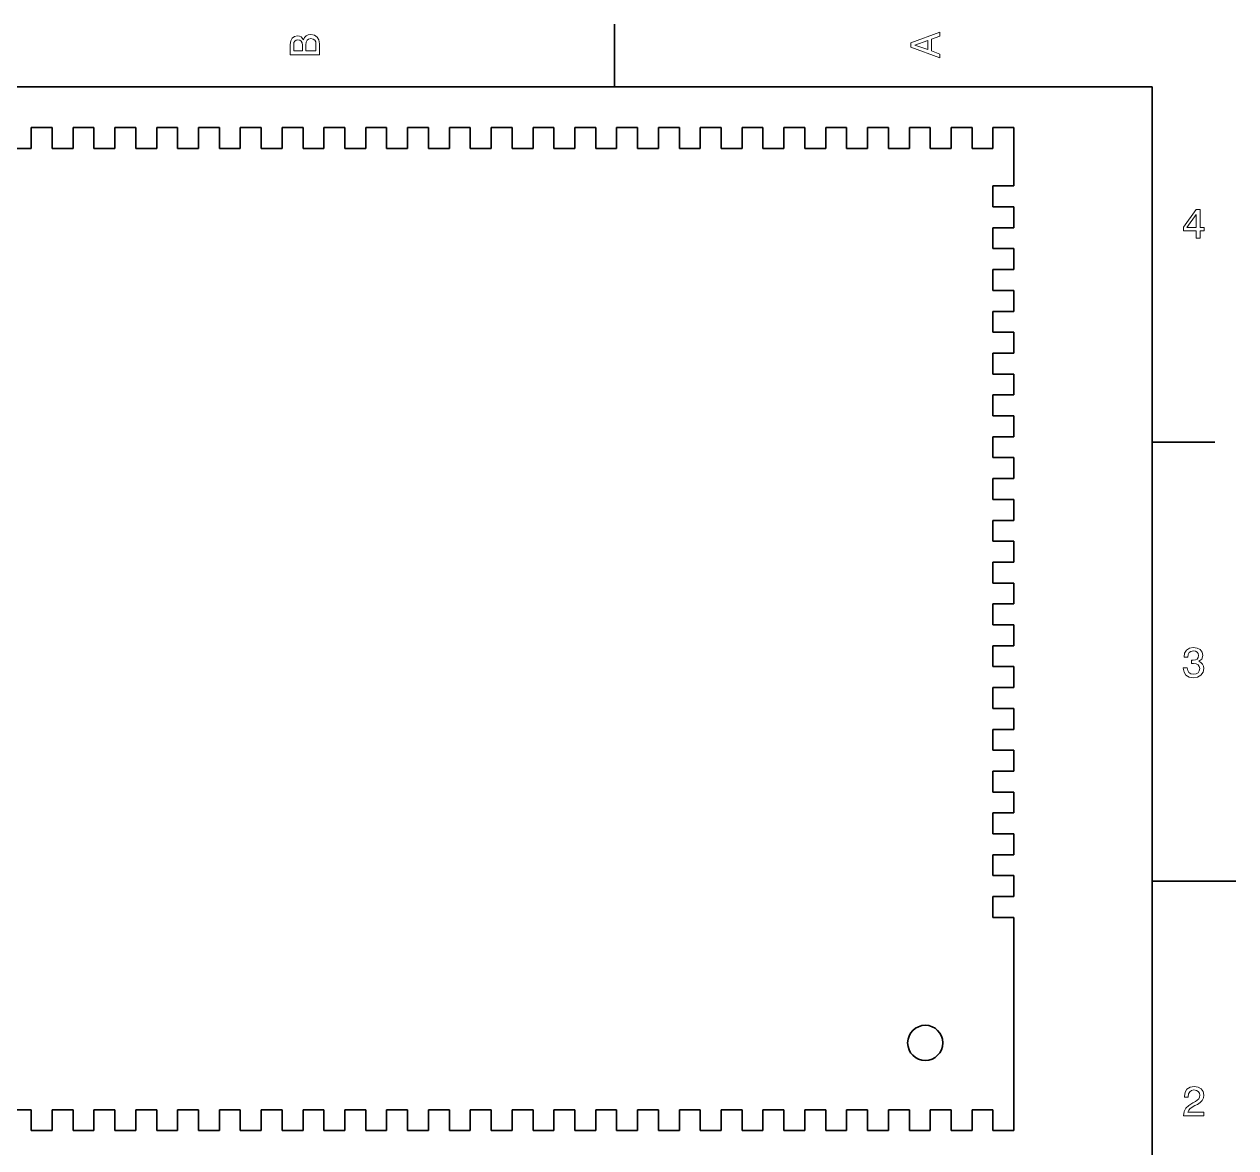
# Model space of a CAD drawing. Extents: x 0 to 297, y 0 to 210.
# Drawn here: x 152.1 to 297, y 73.1 to 207.5 of the extents above; entities that cross this region are included whole.
import ezdxf

# ---------------------------------------------------------------- set-up
doc = ezdxf.new("R2010")
doc.units = 0

msp = doc.modelspace()

# ---------------------------------------------------------------- linework, layer by layer
at = {"color": 7, "lineweight": 35}
for p, q in [((222.699997, 200), (222.699997, 207.5)), ((287, 200), (10, 200)), ((287, 10), (287, 200)), ((155.466797, 195.152878), (152.966797, 195.152878)), ((152.966797, 192.652878), (152.966797, 195.152878)), ((155.466797, 195.152878), (155.466797, 192.652878)), ((160.466797, 195.152878), (157.966797, 195.152878)), ((157.966797, 192.652878), (157.966797, 195.152878)), ((160.466797, 195.152878), (160.466797, 192.652878)), ((165.466797, 195.152878), (162.966797, 195.152878)), ((162.966797, 192.652878), (162.966797, 195.152878)), ((165.466797, 195.152878), (165.466797, 192.652878)), ((170.466797, 195.152878), (167.966797, 195.152878)), ((167.966797, 192.652878), (167.966797, 195.152878)), ((170.466797, 195.152878), (170.466797, 192.652878)), ((175.466797, 195.152878), (172.966797, 195.152878)), ((172.966797, 192.652878), (172.966797, 195.152878)), ((175.466797, 195.152878), (175.466797, 192.652878)), ((180.466797, 195.152878), (177.966797, 195.152878)), ((177.966797, 192.652878), (177.966797, 195.152878)), ((180.466797, 195.152878), (180.466797, 192.652878)), ((185.466797, 195.152878), (182.966797, 195.152878)), ((182.966797, 192.652878), (182.966797, 195.152878)), ((185.466797, 195.152878), (185.466797, 192.652878)), ((190.466797, 195.152878), (187.966797, 195.152878)), ((187.966797, 192.652878), (187.966797, 195.152878)), ((190.466797, 195.152878), (190.466797, 192.652878)), ((195.466797, 195.152878), (192.966797, 195.152878)), ((192.966797, 192.652878), (192.966797, 195.152878)), ((195.466797, 195.152878), (195.466797, 192.652878)), ((200.466797, 195.152878), (197.966797, 195.152878)), ((197.966797, 192.652878), (197.966797, 195.152878)), ((200.466797, 195.152878), (200.466797, 192.652878)), ((205.466797, 195.152878), (202.966797, 195.152878)), ((202.966797, 192.652878), (202.966797, 195.152878)), ((205.466797, 195.152878), (205.466797, 192.652878)), ((210.466797, 195.152878), (207.966797, 195.152878)), ((207.966797, 192.652878), (207.966797, 195.152878)), ((210.466797, 195.152878), (210.466797, 192.652878)), ((215.466797, 195.152878), (212.966797, 195.152878)), ((212.966797, 192.652878), (212.966797, 195.152878)), ((215.466797, 195.152878), (215.466797, 192.652878)), ((220.466797, 195.152878), (217.966797, 195.152878)), ((217.966797, 192.652878), (217.966797, 195.152878)), ((220.466797, 195.152878), (220.466797, 192.652878)), ((225.466797, 195.152878), (222.966797, 195.152878)), ((222.966797, 192.652878), (222.966797, 195.152878)), ((225.466797, 195.152878), (225.466797, 192.652878)), ((230.466797, 195.152878), (227.966797, 195.152878)), ((227.966797, 192.652878), (227.966797, 195.152878)), ((230.466797, 195.152878), (230.466797, 192.652878)), ((235.466797, 195.152878), (232.966797, 195.152878)), ((232.966797, 192.652878), (232.966797, 195.152878)), ((235.466797, 195.152878), (235.466797, 192.652878)), ((240.466797, 195.152878), (237.966797, 195.152878)), ((237.966797, 192.652878), (237.966797, 195.152878)), ((240.466797, 195.152878), (240.466797, 192.652878)), ((245.466797, 195.152878), (242.966797, 195.152878)), ((242.966797, 192.652878), (242.966797, 195.152878)), ((245.466797, 195.152878), (245.466797, 192.652878)), ((250.466797, 195.152878), (247.966797, 195.152878)), ((247.966797, 192.652878), (247.966797, 195.152878)), ((250.466797, 195.152878), (250.466797, 192.652878)), ((255.466797, 195.152878), (252.966797, 195.152878)), ((252.966797, 192.652878), (252.966797, 195.152878)), ((255.466797, 195.152878), (255.466797, 192.652878)), ((260.466797, 195.152878), (257.966797, 195.152878)), ((257.966797, 192.652878), (257.966797, 195.152878)), ((260.466797, 195.152878), (260.466797, 192.652878)), ((265.466797, 195.152878), (262.966797, 195.152878)), ((262.966797, 192.652878), (262.966797, 195.152878)), ((265.466797, 195.152878), (265.466797, 192.652878)), ((270.466797, 195.152878), (267.966797, 195.152878)), ((267.966797, 192.652878), (267.966797, 195.152878)), ((270.466797, 188.152878), (270.466797, 195.152878)), ((150.466797, 192.652878), (152.966797, 192.652878)), ((155.466797, 192.652878), (157.966797, 192.652878)), ((160.466797, 192.652878), (162.966797, 192.652878)), ((165.466797, 192.652878), (167.966797, 192.652878)), ((170.466797, 192.652878), (172.966797, 192.652878)), ((175.466797, 192.652878), (177.966797, 192.652878)), ((180.466797, 192.652878), (182.966797, 192.652878)), ((185.466797, 192.652878), (187.966797, 192.652878)), ((190.466797, 192.652878), (192.966797, 192.652878)), ((195.466797, 192.652878), (197.966797, 192.652878)), ((200.466797, 192.652878), (202.966797, 192.652878)), ((205.466797, 192.652878), (207.966797, 192.652878)), ((210.466797, 192.652878), (212.966797, 192.652878)), ((215.466797, 192.652878), (217.966797, 192.652878)), ((220.466797, 192.652878), (222.966797, 192.652878)), ((225.466797, 192.652878), (227.966797, 192.652878)), ((230.466797, 192.652878), (232.966797, 192.652878)), ((235.466797, 192.652878), (237.966797, 192.652878)), ((240.466797, 192.652878), (242.966797, 192.652878)), ((245.466797, 192.652878), (247.966797, 192.652878)), ((250.466797, 192.652878), (252.966797, 192.652878)), ((255.466797, 192.652878), (257.966797, 192.652878)), ((260.466797, 192.652878), (262.966797, 192.652878)), ((265.466797, 192.652878), (267.966797, 192.652878)), ((267.966797, 188.152878), (267.966797, 185.652878)), ((270.466797, 188.152878), (267.966797, 188.152878)), ((267.966797, 185.652878), (270.466797, 185.652878)), ((270.466797, 183.152878), (270.466797, 185.652878)), ((267.966797, 183.152878), (267.966797, 180.652878)), ((270.466797, 183.152878), (267.966797, 183.152878)), ((267.966797, 180.652878), (270.466797, 180.652878)), ((270.466797, 178.152878), (270.466797, 180.652878)), ((267.966797, 178.152878), (267.966797, 175.652878)), ((270.466797, 178.152878), (267.966797, 178.152878)), ((267.966797, 175.652878), (270.466797, 175.652878)), ((270.466797, 173.152878), (270.466797, 175.652878)), ((267.966797, 173.152878), (267.966797, 170.652878)), ((270.466797, 173.152878), (267.966797, 173.152878)), ((267.966797, 170.652878), (270.466797, 170.652878)), ((270.466797, 168.152878), (270.466797, 170.652878)), ((267.966797, 168.152878), (267.966797, 165.652878)), ((270.466797, 168.152878), (267.966797, 168.152878)), ((267.966797, 165.652878), (270.466797, 165.652878)), ((270.466797, 163.152878), (270.466797, 165.652878)), ((267.966797, 163.152878), (267.966797, 160.652878)), ((270.466797, 163.152878), (267.966797, 163.152878)), ((267.966797, 160.652878), (270.466797, 160.652878)), ((270.466797, 158.152878), (270.466797, 160.652878)), ((267.966797, 158.152878), (267.966797, 155.652878)), ((270.466797, 158.152878), (267.966797, 158.152878)), ((287, 157.5), (294.5, 157.5)), ((267.966797, 155.652878), (270.466797, 155.652878)), ((270.466797, 153.152878), (270.466797, 155.652878)), ((267.966797, 153.152878), (267.966797, 150.652878)), ((270.466797, 153.152878), (267.966797, 153.152878)), ((267.966797, 150.652878), (270.466797, 150.652878)), ((270.466797, 148.152878), (270.466797, 150.652878)), ((267.966797, 148.152878), (267.966797, 145.652878)), ((270.466797, 148.152878), (267.966797, 148.152878)), ((267.966797, 145.652878), (270.466797, 145.652878)), ((270.466797, 143.152878), (270.466797, 145.652878)), ((267.966797, 143.152878), (267.966797, 140.652878)), ((270.466797, 143.152878), (267.966797, 143.152878)), ((267.966797, 140.652878), (270.466797, 140.652878)), ((270.466797, 138.152878), (270.466797, 140.652878)), ((267.966797, 138.152878), (267.966797, 135.652878)), ((270.466797, 138.152878), (267.966797, 138.152878)), ((267.966797, 135.652878), (270.466797, 135.652878)), ((270.466797, 133.152878), (270.466797, 135.652878)), ((267.966797, 133.152878), (267.966797, 130.652878)), ((270.466797, 133.152878), (267.966797, 133.152878)), ((267.966797, 130.652878), (270.466797, 130.652878)), ((270.466797, 128.152878), (270.466797, 130.652878)), ((267.966797, 128.152878), (267.966797, 125.652878)), ((270.466797, 128.152878), (267.966797, 128.152878)), ((267.966797, 125.652878), (270.466797, 125.652878)), ((270.466797, 123.152878), (270.466797, 125.652878)), ((267.966797, 123.152878), (267.966797, 120.652878)), ((270.466797, 123.152878), (267.966797, 123.152878)), ((267.966797, 120.652878), (270.466797, 120.652878)), ((270.466797, 118.152878), (270.466797, 120.652878)), ((267.966797, 118.152878), (267.966797, 115.652878)), ((270.466797, 118.152878), (267.966797, 118.152878)), ((267.966797, 115.652878), (270.466797, 115.652878)), ((270.466797, 113.152878), (270.466797, 115.652878)), ((267.966797, 113.152878), (267.966797, 110.652878)), ((270.466797, 113.152878), (267.966797, 113.152878)), ((267.966797, 110.652878), (270.466797, 110.652878)), ((270.466797, 108.152878), (270.466797, 110.652878)), ((267.966797, 108.152878), (267.966797, 105.652878)), ((270.466797, 108.152878), (267.966797, 108.152878)), ((267.966797, 105.652878), (270.466797, 105.652878)), ((270.466797, 103.152878), (270.466797, 105.652878)), ((287, 105), (297, 105)), ((267.966797, 103.152878), (267.966797, 100.652878)), ((270.466797, 103.152878), (267.966797, 103.152878)), ((267.966797, 100.652878), (270.466797, 100.652878)), ((270.466797, 75.152878), (270.466797, 100.652878)), ((152.966797, 77.652878), (150.466797, 77.652878)), ((152.966797, 75.152878), (152.966797, 77.652878)), ((155.466797, 77.652878), (155.466797, 75.152878)), ((157.966797, 77.652878), (155.466797, 77.652878)), ((157.966797, 75.152878), (157.966797, 77.652878)), ((160.466797, 77.652878), (160.466797, 75.152878)), ((162.966797, 77.652878), (160.466797, 77.652878)), ((162.966797, 75.152878), (162.966797, 77.652878)), ((165.466797, 77.652878), (165.466797, 75.152878)), ((167.966797, 77.652878), (165.466797, 77.652878)), ((167.966797, 75.152878), (167.966797, 77.652878)), ((170.466797, 77.652878), (170.466797, 75.152878)), ((172.966797, 77.652878), (170.466797, 77.652878)), ((172.966797, 75.152878), (172.966797, 77.652878)), ((175.466797, 77.652878), (175.466797, 75.152878)), ((177.966797, 77.652878), (175.466797, 77.652878)), ((177.966797, 75.152878), (177.966797, 77.652878)), ((180.466797, 77.652878), (180.466797, 75.152878)), ((182.966797, 77.652878), (180.466797, 77.652878)), ((182.966797, 75.152878), (182.966797, 77.652878)), ((185.466797, 77.652878), (185.466797, 75.152878)), ((187.966797, 77.652878), (185.466797, 77.652878)), ((187.966797, 75.152878), (187.966797, 77.652878)), ((190.466797, 77.652878), (190.466797, 75.152878)), ((192.966797, 77.652878), (190.466797, 77.652878)), ((192.966797, 75.152878), (192.966797, 77.652878)), ((195.466797, 77.652878), (195.466797, 75.152878)), ((197.966797, 77.652878), (195.466797, 77.652878)), ((197.966797, 75.152878), (197.966797, 77.652878)), ((200.466797, 77.652878), (200.466797, 75.152878)), ((202.966797, 77.652878), (200.466797, 77.652878)), ((202.966797, 75.152878), (202.966797, 77.652878)), ((205.466797, 77.652878), (205.466797, 75.152878)), ((207.966797, 77.652878), (205.466797, 77.652878)), ((207.966797, 75.152878), (207.966797, 77.652878)), ((210.466797, 77.652878), (210.466797, 75.152878)), ((212.966797, 77.652878), (210.466797, 77.652878)), ((212.966797, 75.152878), (212.966797, 77.652878)), ((215.466797, 77.652878), (215.466797, 75.152878)), ((217.966797, 77.652878), (215.466797, 77.652878)), ((217.966797, 75.152878), (217.966797, 77.652878)), ((220.466797, 77.652878), (220.466797, 75.152878)), ((222.966797, 77.652878), (220.466797, 77.652878)), ((222.966797, 75.152878), (222.966797, 77.652878)), ((225.466797, 77.652878), (225.466797, 75.152878)), ((227.966797, 77.652878), (225.466797, 77.652878)), ((227.966797, 75.152878), (227.966797, 77.652878)), ((230.466797, 77.652878), (230.466797, 75.152878)), ((232.966797, 77.652878), (230.466797, 77.652878)), ((232.966797, 75.152878), (232.966797, 77.652878)), ((235.466797, 77.652878), (235.466797, 75.152878)), ((237.966797, 77.652878), (235.466797, 77.652878)), ((237.966797, 75.152878), (237.966797, 77.652878)), ((240.466797, 77.652878), (240.466797, 75.152878)), ((242.966797, 77.652878), (240.466797, 77.652878)), ((242.966797, 75.152878), (242.966797, 77.652878)), ((245.466797, 77.652878), (245.466797, 75.152878)), ((247.966797, 77.652878), (245.466797, 77.652878)), ((247.966797, 75.152878), (247.966797, 77.652878)), ((250.466797, 77.652878), (250.466797, 75.152878)), ((252.966797, 77.652878), (250.466797, 77.652878)), ((252.966797, 75.152878), (252.966797, 77.652878)), ((255.466797, 77.652878), (255.466797, 75.152878)), ((257.966797, 77.652878), (255.466797, 77.652878)), ((257.966797, 75.152878), (257.966797, 77.652878)), ((260.466797, 77.652878), (260.466797, 75.152878)), ((262.966797, 77.652878), (260.466797, 77.652878)), ((262.966797, 75.152878), (262.966797, 77.652878)), ((265.466797, 77.652878), (265.466797, 75.152878)), ((267.966797, 77.652878), (265.466797, 77.652878)), ((267.966797, 75.152878), (267.966797, 77.652878)), ((152.966797, 75.152878), (155.466797, 75.152878)), ((157.966797, 75.152878), (160.466797, 75.152878)), ((162.966797, 75.152878), (165.466797, 75.152878)), ((167.966797, 75.152878), (170.466797, 75.152878)), ((172.966797, 75.152878), (175.466797, 75.152878)), ((177.966797, 75.152878), (180.466797, 75.152878)), ((182.966797, 75.152878), (185.466797, 75.152878)), ((187.966797, 75.152878), (190.466797, 75.152878)), ((192.966797, 75.152878), (195.466797, 75.152878)), ((197.966797, 75.152878), (200.466797, 75.152878)), ((202.966797, 75.152878), (205.466797, 75.152878)), ((207.966797, 75.152878), (210.466797, 75.152878)), ((212.966797, 75.152878), (215.466797, 75.152878)), ((217.966797, 75.152878), (220.466797, 75.152878)), ((222.966797, 75.152878), (225.466797, 75.152878)), ((227.966797, 75.152878), (230.466797, 75.152878)), ((232.966797, 75.152878), (235.466797, 75.152878)), ((237.966797, 75.152878), (240.466797, 75.152878)), ((242.966797, 75.152878), (245.466797, 75.152878)), ((247.966797, 75.152878), (250.466797, 75.152878)), ((252.966797, 75.152878), (255.466797, 75.152878)), ((257.966797, 75.152878), (260.466797, 75.152878)), ((262.966797, 75.152878), (265.466797, 75.152878)), ((267.966797, 75.152878), (270.466797, 75.152878))]:
    msp.add_line(p, q, dxfattribs=at)
at = {"color": 7, "lineweight": 13}
for points in [[(185.542007, 205.630417), (185.249496, 205.983429), (185.052811, 206.074219), (184.81073, 206.104477), (184.432495, 206.03891), (184.160156, 205.842224), (183.993729, 205.524506), (183.933212, 205.080704), (183.933212, 203.835022), (187.433212, 203.835022), (187.433212, 205.151306), (187.36261, 205.620331), (187.155838, 205.968307), (186.828018, 206.185165), (186.384216, 206.260818), (186.08667, 206.215424), (185.839554, 206.094391), (185.65799, 205.897705)], [(187.014618, 205.095825), (187.014618, 204.298996), (185.809296, 204.298996), (185.809296, 205.050446), (185.844589, 205.368164), (185.9505, 205.595108), (186.132065, 205.731277), (186.394302, 205.776657), (186.671692, 205.731277), (186.863327, 205.605194), (186.979324, 205.393372)], [(261.633209, 203.466858), (261.633209, 203.930847), (260.604401, 204.298996), (260.604401, 205.695969), (261.633209, 206.064133), (261.633209, 206.538193), (258.128174, 205.257217), (258.128174, 204.742798)], [(185.385666, 204.984879), (185.385666, 204.298996), (184.351807, 204.298996), (184.351807, 205.025223), (184.382065, 205.297562), (184.472839, 205.489197), (184.629181, 205.605194), (184.86116, 205.645538), (185.093155, 205.600143), (185.254532, 205.479111), (185.355408, 205.272339)], [(260.17572, 204.460388), (258.632477, 205), (260.17572, 205.539627)], [(292.277374, 181.916794), (292.731262, 181.916794), (292.731262, 182.784225), (293.23056, 182.784225), (293.23056, 183.187683), (292.731262, 183.187683), (292.731262, 185.341141), (292.272339, 185.341141), (290.739197, 183.228027), (290.739197, 182.784225), (292.277374, 182.784225)], [(291.162842, 183.187683), (292.277374, 184.756134), (292.277374, 183.187683)], [(290.729126, 130.51622), (290.729126, 130.480911), (290.809814, 129.996765), (291.046844, 129.633652), (291.420044, 129.401657), (291.914276, 129.315933), (292.438782, 129.401657), (292.832153, 129.623566), (293.08429, 129.976593), (293.175079, 130.430481), (293.134735, 130.728027), (293.023773, 130.970108), (292.842224, 131.156708), (292.600159, 131.292877), (292.927948, 131.565216), (293.043945, 131.998932), (292.968292, 132.392303), (292.751434, 132.68985), (292.398407, 132.87645), (291.914276, 132.942017), (291.460388, 132.861313), (291.112396, 132.63942), (290.885468, 132.286392), (290.809814, 131.817368), (290.809814, 131.782074), (291.258636, 131.782074), (291.299011, 132.104828), (291.430115, 132.336823), (291.641937, 132.478027), (291.939484, 132.528473), (292.201721, 132.488113), (292.393372, 132.382217), (292.509369, 132.210739), (292.554749, 131.97876), (292.509369, 131.731628), (292.388336, 131.565216), (292.176514, 131.46434), (291.889069, 131.434082), (291.692383, 131.439133), (291.692383, 131.04071), (291.939484, 131.050797), (292.257202, 131.005417), (292.494232, 130.884369), (292.635468, 130.687683), (292.685883, 130.430481), (292.630402, 130.13797), (292.484161, 129.921112), (292.252167, 129.784943), (291.944519, 129.739563), (291.626801, 129.789993), (291.394806, 129.941284), (291.248566, 130.183365), (291.193085, 130.51622)], [(290.76947, 76.916786), (293.175079, 76.916786), (293.175079, 77.350502), (291.273773, 77.350502), (291.3797, 77.587532), (291.561249, 77.784218), (292.121033, 78.142288), (292.418579, 78.293587), (292.751434, 78.510445), (292.988464, 78.762604), (293.124634, 79.060158), (293.175079, 79.398056), (293.089355, 79.821686), (292.852325, 80.154541), (292.489197, 80.366356), (292.020172, 80.442001), (291.536041, 80.35627), (291.167877, 80.119232), (290.930847, 79.740997), (290.850159, 79.241714), (290.850159, 79.171112), (291.309082, 79.171112), (291.309082, 79.211456), (291.354462, 79.554398), (291.490631, 79.806557), (291.707489, 79.967941), (291.994965, 80.023415), (292.287476, 79.972984), (292.504333, 79.846901), (292.645538, 79.650215), (292.695984, 79.403099), (292.660675, 79.171112), (292.56485, 78.974426), (292.403473, 78.802956), (292.181549, 78.651657), (291.884003, 78.490273), (291.389771, 78.177589), (291.041779, 77.844742), (290.835022, 77.441284), (290.76947, 76.931915)]]:
    msp.add_lwpolyline(points, close=True, dxfattribs=at)
at = {"color": 7, "lineweight": 35}
msp.add_circle((259.866791, 85.652878), 2.1, dxfattribs=at)

doc.saveas('drawing.dxf')
